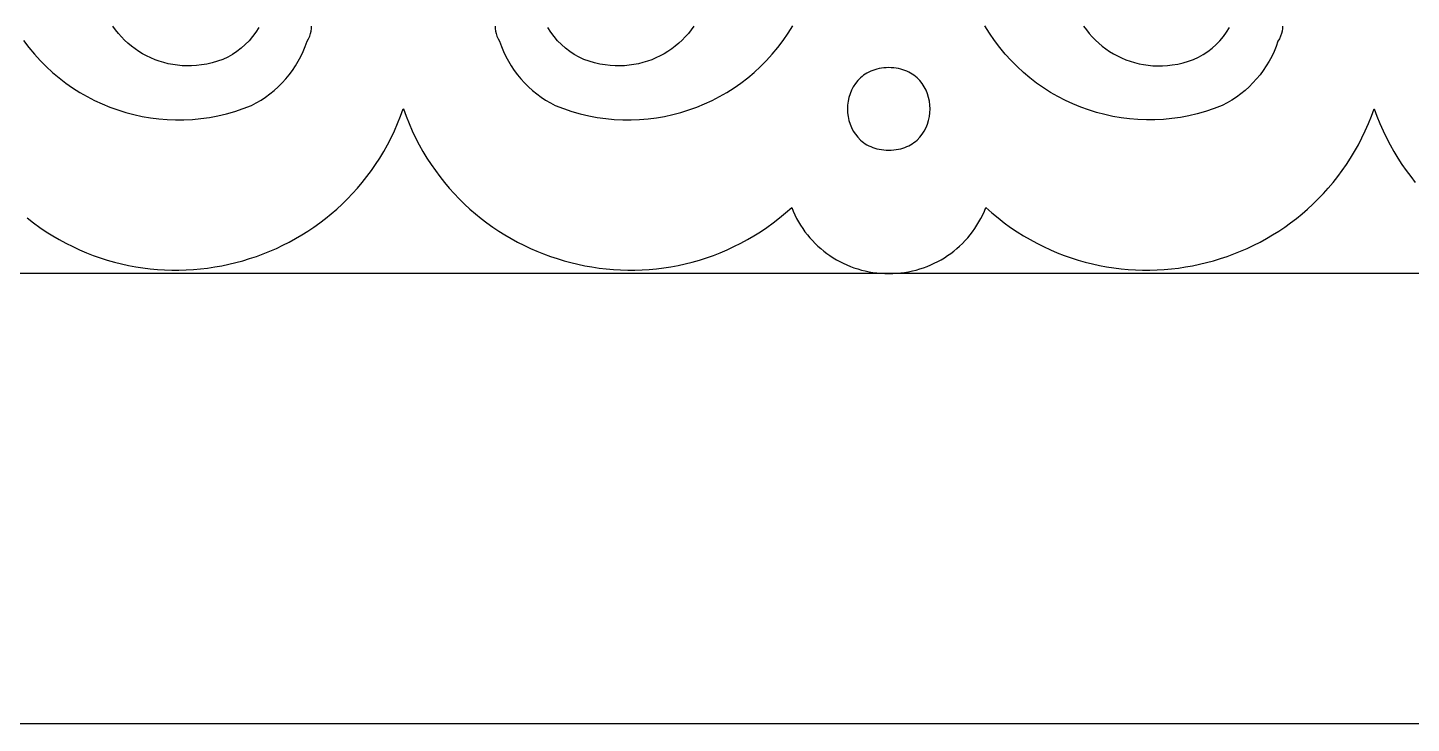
# Model space of a CAD drawing. Extents: x -349 to 352, y -69 to 76.
# Drawn here: x -271.2 to -171.3, y -69.2 to -19 of the extents above; entities that cross this region are included whole.
import ezdxf

# ---------------------------------------------------------------- set-up
doc = ezdxf.new("R2010")
doc.units = 0
doc.layers.add('LAYER_1', color=18, linetype='CONTINUOUS')

msp = doc.modelspace()

# ---------------------------------------------------------------- linework, layer by layer
at = {"layer": 'LAYER_1'}
for points in [[(-348.414, -69.222), (351.586, -69.222), (351.586, 75.778), (-348.414, 75.778)], [(-348.414, -69.222), (351.586, -69.222), (351.586, 75.778), (-348.414, 75.778)], [(-348.414, -69.222), (351.586, -69.222), (351.586, 75.778), (-348.414, 75.778)], [(-208.999, -27.808), (-208.815, -27.804), (-208.637, -27.791), (-208.465, -27.77), (-208.299, -27.741), (-208.139, -27.704), (-207.985, -27.661), (-207.836, -27.61), (-207.693, -27.552), (-207.556, -27.487), (-207.425, -27.417), (-207.3, -27.34), (-207.18, -27.258), (-207.067, -27.17), (-206.959, -27.077), (-206.761, -26.876), (-206.586, -26.658), (-206.434, -26.425), (-206.306, -26.178), (-206.201, -25.921), (-206.12, -25.655), (-206.061, -25.382), (-206.026, -25.105), (-206.015, -24.826), (-206.026, -24.547), (-206.061, -24.27), (-206.12, -23.998), (-206.201, -23.731), (-206.306, -23.474), (-206.434, -23.228), (-206.586, -22.994), (-206.761, -22.776), (-206.959, -22.576), (-207.067, -22.483), (-207.18, -22.395), (-207.3, -22.313), (-207.425, -22.236), (-207.556, -22.165), (-207.693, -22.101), (-207.836, -22.043), (-207.985, -21.992), (-208.139, -21.948), (-208.299, -21.912), (-208.465, -21.883), (-208.637, -21.862), (-208.815, -21.849), (-208.999, -21.845), (-209.182, -21.849), (-209.36, -21.862), (-209.532, -21.883), (-209.698, -21.912), (-209.858, -21.948), (-210.013, -21.992), (-210.161, -22.043), (-210.304, -22.101), (-210.441, -22.165), (-210.572, -22.236), (-210.698, -22.313), (-210.817, -22.395), (-210.931, -22.483), (-211.039, -22.576), (-211.237, -22.776), (-211.411, -22.994), (-211.563, -23.228), (-211.691, -23.474), (-211.796, -23.731), (-211.878, -23.998), (-211.936, -24.27), (-211.971, -24.547), (-211.983, -24.826), (-211.971, -25.105), (-211.936, -25.382), (-211.878, -25.655), (-211.796, -25.921), (-211.691, -26.178), (-211.563, -26.425), (-211.411, -26.658), (-211.237, -26.876), (-211.039, -27.077), (-210.931, -27.17), (-210.817, -27.258), (-210.698, -27.34), (-210.572, -27.417), (-210.441, -27.487), (-210.304, -27.552), (-210.161, -27.61), (-210.013, -27.661), (-209.858, -27.704), (-209.698, -27.741), (-209.532, -27.77), (-209.36, -27.791), (-209.182, -27.804)]]:
    msp.add_lwpolyline(points, close=True, dxfattribs=at)
for points in [[(-271.491, -19.884), (-271.112, -20.388), (-270.712, -20.871), (-270.293, -21.333), (-269.857, -21.773), (-269.403, -22.19), (-268.933, -22.585), (-268.447, -22.958), (-267.947, -23.307), (-267.433, -23.633), (-266.906, -23.936), (-266.367, -24.214), (-265.817, -24.469), (-265.257, -24.698), (-264.688, -24.904), (-264.11, -25.084), (-263.525, -25.238), (-262.933, -25.367), (-262.336, -25.47), (-261.733, -25.547), (-261.127, -25.597), (-260.517, -25.621), (-259.905, -25.617), (-259.291, -25.586), (-258.677, -25.527), (-258.064, -25.44), (-257.452, -25.325), (-256.842, -25.181), (-256.234, -25.008), (-255.631, -24.806), (-255.033, -24.574), (-254.681, -24.389), (-254.34, -24.187), (-254.011, -23.969), (-253.694, -23.736), (-253.389, -23.488), (-253.098, -23.226), (-252.82, -22.95), (-252.557, -22.661), (-252.308, -22.36), (-252.073, -22.046), (-251.855, -21.721), (-251.652, -21.385), (-251.466, -21.038), (-251.296, -20.682), (-251.144, -20.316), (-251.01, -19.941), (-250.903, -19.755), (-250.819, -19.569), (-250.757, -19.385), (-250.716, -19.203), (-250.696, -19.024), (-250.694, -18.848)], [(-254.508, -18.946), (-254.718, -19.282), (-254.95, -19.6), (-255.204, -19.899), (-255.477, -20.178), (-255.77, -20.437), (-256.081, -20.675), (-256.408, -20.89), (-256.75, -21.081), (-257.107, -21.247), (-257.477, -21.388), (-257.858, -21.503), (-258.25, -21.589), (-258.449, -21.622), (-258.651, -21.648), (-259.002, -21.69), (-259.352, -21.714), (-259.698, -21.719), (-260.041, -21.706), (-260.38, -21.675), (-260.715, -21.628), (-261.044, -21.563), (-261.369, -21.482), (-261.687, -21.385), (-261.999, -21.272), (-262.304, -21.144), (-262.601, -21.002), (-262.89, -20.844), (-263.171, -20.673), (-263.443, -20.489), (-263.705, -20.291), (-263.956, -20.081), (-264.198, -19.858), (-264.428, -19.623), (-264.646, -19.377), (-264.853, -19.12), (-265.046, -18.852)], [(-237.428, -18.848), (-237.427, -19.024), (-237.406, -19.203), (-237.365, -19.385), (-237.304, -19.569), (-237.219, -19.755), (-237.112, -19.941), (-236.978, -20.316), (-236.826, -20.682), (-236.656, -21.038), (-236.47, -21.385), (-236.267, -21.721), (-236.049, -22.046), (-235.815, -22.36), (-235.566, -22.661), (-235.302, -22.95), (-235.024, -23.226), (-234.733, -23.488), (-234.429, -23.736), (-234.112, -23.969), (-233.782, -24.187), (-233.442, -24.389), (-233.089, -24.574), (-232.491, -24.806), (-231.888, -25.008), (-231.281, -25.181), (-230.671, -25.325), (-230.058, -25.44), (-229.445, -25.527), (-228.831, -25.586), (-228.217, -25.617), (-227.605, -25.621), (-226.996, -25.597), (-226.389, -25.547), (-225.787, -25.47), (-225.189, -25.367), (-224.597, -25.238), (-224.012, -25.084), (-223.434, -24.904), (-222.865, -24.698), (-222.305, -24.469), (-221.755, -24.214), (-221.216, -23.936), (-220.69, -23.633), (-220.176, -23.307), (-219.675, -22.958), (-219.19, -22.585), (-218.719, -22.19), (-218.266, -21.773), (-217.829, -21.333), (-217.41, -20.871), (-217.011, -20.388), (-216.631, -19.884), (-216.272, -19.359), (-215.935, -18.813)], [(-223.076, -18.852), (-223.27, -19.12), (-223.476, -19.377), (-223.694, -19.623), (-223.924, -19.858), (-224.166, -20.081), (-224.418, -20.291), (-224.68, -20.489), (-224.951, -20.673), (-225.232, -20.844), (-225.521, -21.002), (-225.819, -21.144), (-226.123, -21.272), (-226.435, -21.385), (-226.754, -21.482), (-227.078, -21.563), (-227.408, -21.628), (-227.742, -21.675), (-228.081, -21.706), (-228.424, -21.719), (-228.771, -21.714), (-229.12, -21.69), (-229.472, -21.648), (-229.873, -21.589), (-230.264, -21.503), (-230.646, -21.388), (-231.015, -21.247), (-231.372, -21.081), (-231.714, -20.89), (-232.041, -20.675), (-232.352, -20.437), (-232.645, -20.178), (-232.919, -19.899), (-233.172, -19.6), (-233.404, -19.282), (-233.614, -18.946)], [(-180.569, -18.848), (-180.571, -19.024), (-180.591, -19.203), (-180.632, -19.385), (-180.694, -19.569), (-180.778, -19.755), (-180.886, -19.941), (-181.02, -20.316), (-181.172, -20.682), (-181.341, -21.038), (-181.527, -21.385), (-181.73, -21.721), (-181.949, -22.046), (-182.183, -22.36), (-182.432, -22.661), (-182.696, -22.95), (-182.973, -23.226), (-183.265, -23.488), (-183.569, -23.736), (-183.886, -23.969), (-184.215, -24.187), (-184.556, -24.389), (-184.908, -24.574), (-185.506, -24.806), (-186.11, -25.008), (-186.717, -25.181), (-187.327, -25.325), (-187.939, -25.44), (-188.553, -25.527), (-189.167, -25.586), (-189.78, -25.617), (-190.392, -25.621), (-191.002, -25.597), (-191.608, -25.547), (-192.211, -25.47), (-192.809, -25.367), (-193.4, -25.238), (-193.986, -25.084), (-194.563, -24.904), (-195.133, -24.698), (-195.693, -24.469), (-196.242, -24.214), (-196.781, -23.936), (-197.308, -23.633), (-197.822, -23.307), (-198.322, -22.958), (-198.808, -22.585), (-199.278, -22.19), (-199.732, -21.773), (-200.169, -21.333), (-200.587, -20.871), (-200.987, -20.388), (-201.367, -19.884), (-201.726, -19.359), (-202.063, -18.813)], [(-194.922, -18.852), (-194.728, -19.12), (-194.522, -19.377), (-194.303, -19.623), (-194.073, -19.858), (-193.832, -20.081), (-193.58, -20.291), (-193.318, -20.489), (-193.046, -20.673), (-192.765, -20.844), (-192.476, -21.002), (-192.179, -21.144), (-191.874, -21.272), (-191.562, -21.385), (-191.244, -21.482), (-190.92, -21.563), (-190.59, -21.628), (-190.255, -21.675), (-189.916, -21.706), (-189.573, -21.719), (-189.227, -21.714), (-188.878, -21.69), (-188.526, -21.648), (-188.125, -21.589), (-187.733, -21.503), (-187.352, -21.388), (-186.982, -21.247), (-186.626, -21.081), (-186.283, -20.89), (-185.956, -20.675), (-185.645, -20.437), (-185.353, -20.178), (-185.079, -19.899), (-184.825, -19.6), (-184.593, -19.282), (-184.383, -18.946)], [(-271.232, -32.705), (-270.781, -33.053), (-270.323, -33.384), (-269.859, -33.697), (-269.389, -33.994), (-268.912, -34.272), (-268.43, -34.534), (-267.943, -34.779), (-267.451, -35.007), (-266.954, -35.218), (-266.454, -35.412), (-265.949, -35.59), (-265.442, -35.751), (-264.932, -35.895), (-264.419, -36.024), (-263.903, -36.136), (-263.386, -36.232), (-262.868, -36.312), (-262.348, -36.375), (-261.828, -36.423), (-261.307, -36.456), (-260.787, -36.472), (-260.267, -36.473), (-259.747, -36.458), (-259.229, -36.428), (-258.712, -36.383), (-258.197, -36.323), (-257.685, -36.247), (-257.175, -36.156), (-256.668, -36.051), (-256.165, -35.93), (-255.665, -35.795), (-255.169, -35.645), (-254.678, -35.481), (-254.192, -35.302), (-253.711, -35.109), (-253.235, -34.902), (-252.766, -34.68), (-252.303, -34.444), (-251.846, -34.195), (-251.397, -33.931), (-250.955, -33.654), (-250.522, -33.363), (-250.096, -33.058), (-249.679, -32.74), (-249.271, -32.408), (-248.872, -32.063), (-248.483, -31.705), (-248.104, -31.334), (-247.735, -30.95), (-247.377, -30.552), (-247.031, -30.142), (-246.696, -29.719), (-246.373, -29.284), (-246.062, -28.836), (-245.764, -28.375), (-245.479, -27.903), (-245.207, -27.417), (-244.949, -26.92), (-244.705, -26.411), (-244.476, -25.889), (-244.262, -25.356), (-244.063, -24.811), (-244.061, -24.811), (-244.059, -24.811), (-243.86, -25.356), (-243.646, -25.889), (-243.417, -26.411), (-243.173, -26.92), (-242.915, -27.417), (-242.644, -27.903), (-242.359, -28.375), (-242.061, -28.836), (-241.75, -29.284), (-241.427, -29.719), (-241.092, -30.142), (-240.745, -30.552), (-240.387, -30.95), (-240.019, -31.334), (-239.64, -31.705), (-239.25, -32.063), (-238.852, -32.408), (-238.444, -32.74), (-238.026, -33.058), (-237.601, -33.363), (-237.167, -33.654), (-236.725, -33.931), (-236.276, -34.195), (-235.819, -34.444), (-235.356, -34.68), (-234.887, -34.902), (-234.412, -35.109), (-233.93, -35.302), (-233.444, -35.481), (-232.953, -35.645), (-232.457, -35.795), (-231.958, -35.93), (-231.454, -36.051), (-230.947, -36.156), (-230.437, -36.247), (-229.925, -36.323), (-229.41, -36.383), (-228.893, -36.428), (-228.375, -36.458), (-227.856, -36.473), (-227.335, -36.472), (-226.815, -36.456), (-226.294, -36.423), (-225.774, -36.375), (-225.254, -36.312), (-224.736, -36.232), (-224.219, -36.136), (-223.704, -36.024), (-223.191, -35.895), (-222.68, -35.751), (-222.173, -35.59), (-221.669, -35.412), (-221.168, -35.218), (-220.672, -35.007), (-220.18, -34.779), (-219.692, -34.534), (-219.21, -34.272), (-218.734, -33.994), (-218.263, -33.697), (-217.799, -33.384), (-217.341, -33.053), (-216.89, -32.705), (-216.447, -32.339), (-216.012, -31.956), (-215.902, -32.224), (-215.782, -32.486), (-215.653, -32.741), (-215.516, -32.991), (-215.369, -33.234), (-215.214, -33.47), (-215.051, -33.699), (-214.879, -33.922), (-214.7, -34.137), (-214.513, -34.345), (-214.319, -34.546), (-214.118, -34.738), (-213.91, -34.923), (-213.696, -35.1), (-213.475, -35.269), (-213.248, -35.429), (-213.015, -35.581), (-212.777, -35.724), (-212.534, -35.858), (-212.285, -35.984), (-212.032, -36.1), (-211.774, -36.206), (-211.512, -36.303), (-211.245, -36.391), (-210.975, -36.468), (-210.702, -36.536), (-210.425, -36.593), (-210.145, -36.64), (-209.862, -36.676), (-209.576, -36.702), (-209.289, -36.717), (-208.999, -36.72), (-208.709, -36.717), (-208.421, -36.702), (-208.136, -36.676), (-207.853, -36.64), (-207.573, -36.593), (-207.296, -36.536), (-207.022, -36.468), (-206.752, -36.391), (-206.486, -36.303), (-206.223, -36.206), (-205.966, -36.1), (-205.712, -35.984), (-205.464, -35.858), (-205.22, -35.724), (-204.982, -35.581), (-204.75, -35.429), (-204.523, -35.269), (-204.302, -35.1), (-204.087, -34.923), (-203.88, -34.738), (-203.678, -34.546), (-203.484, -34.345), (-203.298, -34.137), (-203.118, -33.922), (-202.947, -33.699), (-202.784, -33.47), (-202.628, -33.234), (-202.482, -32.991), (-202.344, -32.741), (-202.215, -32.486), (-202.096, -32.224), (-201.986, -31.956), (-201.55, -32.339), (-201.107, -32.705), (-200.656, -33.053), (-200.199, -33.384), (-199.734, -33.697), (-199.264, -33.994), (-198.787, -34.272), (-198.305, -34.534), (-197.818, -34.779), (-197.326, -35.007), (-196.829, -35.218), (-196.329, -35.412), (-195.825, -35.59), (-195.317, -35.751), (-194.807, -35.895), (-194.294, -36.024), (-193.779, -36.136), (-193.261, -36.232), (-192.743, -36.312), (-192.223, -36.375), (-191.703, -36.423), (-191.183, -36.456), (-190.662, -36.472), (-190.142, -36.473), (-189.622, -36.458), (-189.104, -36.428), (-188.587, -36.383), (-188.073, -36.323), (-187.56, -36.247), (-187.05, -36.156), (-186.543, -36.051), (-186.04, -35.93), (-185.54, -35.795), (-185.044, -35.645), (-184.553, -35.481), (-184.067, -35.302), (-183.586, -35.109), (-183.111, -34.902), (-182.641, -34.68), (-182.178, -34.444), (-181.722, -34.195), (-181.272, -33.931), (-180.831, -33.654), (-180.397, -33.363), (-179.971, -33.058), (-179.554, -32.74), (-179.146, -32.408), (-178.747, -32.063), (-178.358, -31.705), (-177.979, -31.334), (-177.61, -30.95), (-177.252, -30.552), (-176.906, -30.142), (-176.571, -29.719), (-176.248, -29.284), (-175.937, -28.836), (-175.639, -28.375), (-175.354, -27.903), (-175.082, -27.417), (-174.824, -26.92), (-174.581, -26.411), (-174.352, -25.889), (-174.137, -25.356), (-173.938, -24.811), (-173.936, -24.811), (-173.934, -24.811), (-173.735, -25.356), (-173.521, -25.889), (-173.292, -26.411), (-173.048, -26.92), (-172.791, -27.417), (-172.519, -27.903), (-172.234, -28.375), (-171.936, -28.836), (-171.625, -29.284), (-171.302, -29.719), (-170.967, -30.142)], [(-138.874, -36.721), (-173.936, -36.722), (-208.999, -36.721), (-244.061, -36.722), (-279.124, -36.721)]]:
    msp.add_lwpolyline(points, dxfattribs=at)

doc.saveas('drawing.dxf')
